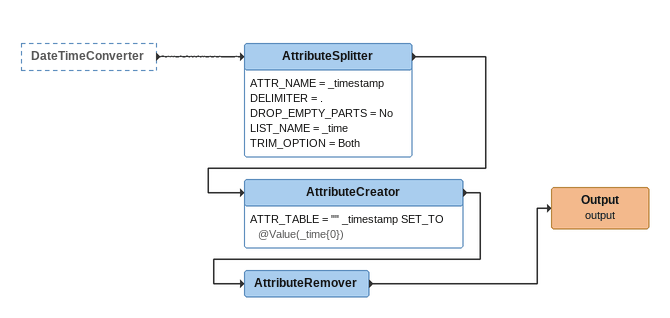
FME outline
DateTimeConverter [outside]
    -> AttributeSplitter
AttributeSplitter
    ATTR_NAME = _timestamp
    DELIMITER = .
    DROP_EMPTY_PARTS = No
    LIST_NAME = _time
    TRIM_OPTION = Both
    -> AttributeCreator
AttributeCreator
    ATTR_TABLE = "" _timestamp SET_TO @Value(_time{0})
    -> AttributeRemover
AttributeRemover
    -> Output (output)
Output (output)
